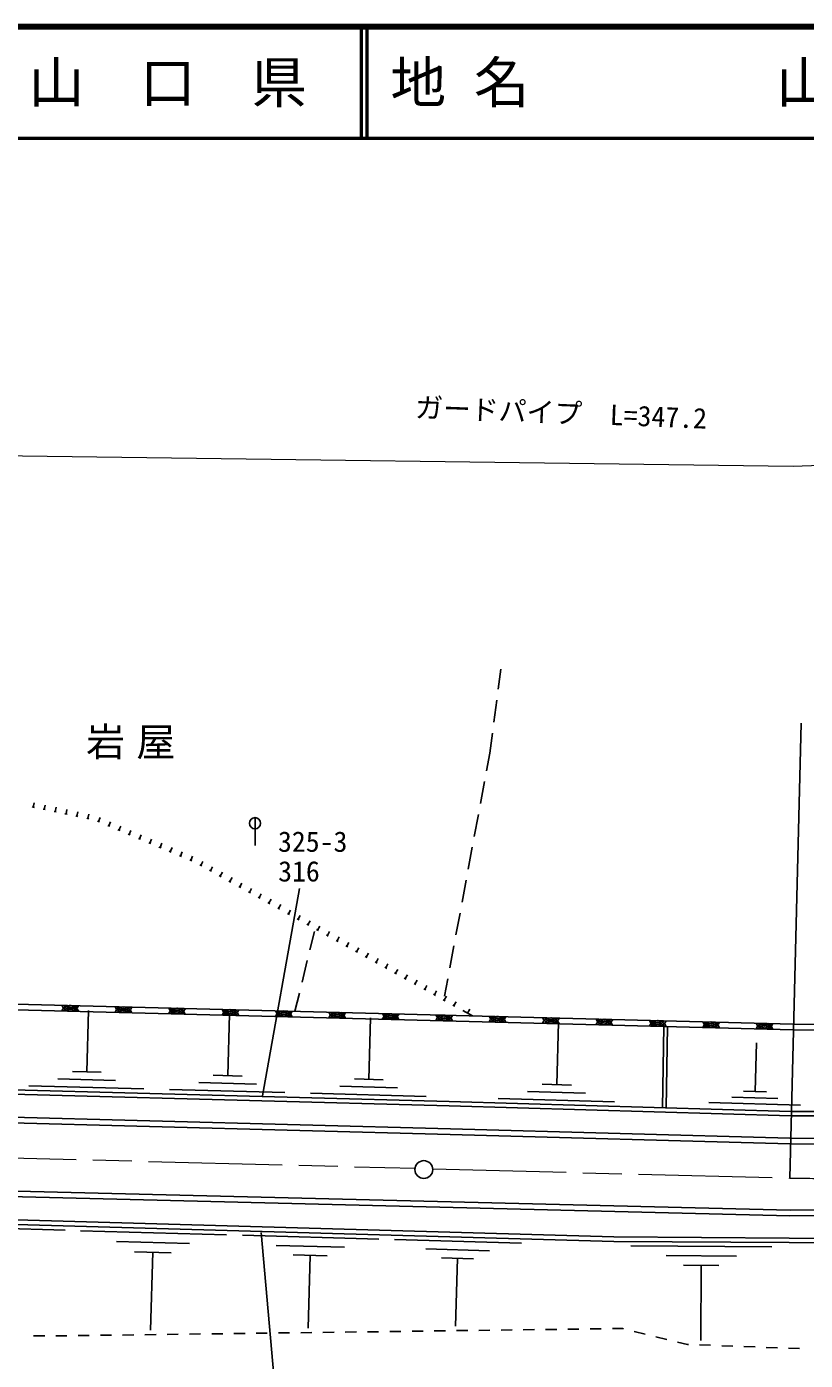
# Model space of a CAD drawing. Units: millimetres, scale not verified. Extents: x 40000 to 680000, y 20000 to 380000.
# Drawn here: x 337697 to 407651, y 260260 to 380000 of the extents above; entities that cross this region are included whole.
import ezdxf
from ezdxf.enums import TextEntityAlignment as Align

# ---------------------------------------------------------------- set-up
doc = ezdxf.new("R2010")
doc.units = ezdxf.units.MM
doc.header["$LTSCALE"] = 1000
doc.linetypes.add('CHAIN', pattern=[18.5, 12, -1.5, 3.5, -1.5])
for name, color, linetype, lineweight in [('M-BGD', 7, 'Continuous', 25), ('M-BMK', 2, 'CHAIN', 13), ('M-BMK-OTRS', 5, 'Continuous', 25), ('M-BMK-SRVR', 3, 'Continuous', 25), ('M-STR-HTXT', 7, 'Continuous', 13), ('M-STR-STRC', 7, 'Continuous', 25), ('M-STR-STRD', 7, 'Continuous', 25), ('M-TTL', 2, 'Continuous', 140), ('M-TTL-LINE', 7, 'Continuous', 50)]:
    doc.layers.add(name, color=color, linetype=linetype, lineweight=lineweight)
doc.layers.add('M-BMK-HTXT', color=7, linetype='Continuous')
doc.layers.add('M-TTL-TXT', color=7, linetype='Continuous')
doc.styles.add('ＭＳ ゴシック', font='')
doc.styles.get('ＭＳ ゴシック').set_extended_font_data('MS Gothic')

msp = doc.modelspace()

# ---------------------------------------------------------------- linework, layer by layer
at = {"layer": 'M-BGD'}
for p, q in [((380050, 320521), (380282, 322308)), ((379663, 317546), (379921, 319529)), ((379303, 314767), (379535, 316554)), ((379011, 313200), (379303, 314767)), ((378462, 310251), (378828, 312217)), ((338294, 309924), (338375, 310316)), ((338392, 309904), (338196, 309945)), ((339371, 309701), (339176, 309742)), ((339274, 309722), (339355, 310113)), ((340351, 309499), (340155, 309539)), ((340253, 309519), (340334, 309911)), ((341330, 309296), (341134, 309337)), ((341232, 309316), (341313, 309708)), ((342309, 309093), (342113, 309134)), ((342211, 309114), (342292, 309505)), ((343288, 308891), (343093, 308931)), ((343191, 308911), (343272, 309303)), ((344148, 308637), (344303, 309005)), ((377913, 307302), (378279, 309268)), ((344240, 308598), (344055, 308675)), ((345161, 308210), (344977, 308288)), ((345069, 308249), (345224, 308617)), ((346083, 307822), (345899, 307900)), ((345991, 307861), (346146, 308229)), ((346913, 307473), (347068, 307841)), ((347005, 307434), (346820, 307512)), ((347926, 307046), (347742, 307124)), ((347834, 307085), (347989, 307454)), ((348848, 306658), (348664, 306736)), ((348756, 306697), (348911, 307066)), ((349678, 306309), (349833, 306678)), ((349770, 306270), (349585, 306348)), ((350691, 305882), (350507, 305960)), ((350599, 305921), (350754, 306290)), ((351613, 305494), (351429, 305572)), ((351521, 305533), (351676, 305902)), ((352443, 305145), (352598, 305514)), ((377364, 304352), (377730, 306319)), ((352535, 305106), (352350, 305184)), ((353423, 304650), (353249, 304747)), ((353336, 304699), (353530, 305049)), ((354298, 304166), (354123, 304263)), ((354211, 304215), (354405, 304565)), ((355173, 303682), (354998, 303779)), ((355086, 303730), (355280, 304080)), ((356048, 303198), (355873, 303294)), ((355961, 303246), (356154, 303596)), ((356836, 302762), (357029, 303112)), ((376815, 301403), (377181, 303369)), ((356923, 302713), (356748, 302810)), ((357798, 302229), (357623, 302326)), ((357711, 302277), (357904, 302627)), ((358673, 301745), (358498, 301842)), ((358585, 301793), (358779, 302143)), ((359548, 301260), (359373, 301357)), ((359460, 301309), (359654, 301659)), ((360423, 300776), (360248, 300873)), ((360335, 300825), (360529, 301175)), ((361210, 300340), (361404, 300690)), ((361298, 300292), (361123, 300389)), ((362173, 299808), (361998, 299905)), ((362085, 299856), (362279, 300206)), ((363048, 299323), (362873, 299420)), ((362960, 299372), (363154, 299722)), ((376266, 298454), (376632, 300420)), ((363145, 297125), (363544, 298767)), ((363922, 298839), (363747, 298936)), ((363835, 298888), (364029, 299237)), ((364797, 298355), (364622, 298452)), ((364710, 298403), (364904, 298753)), ((365585, 297919), (365779, 298269)), ((365672, 297871), (365497, 297967)), ((366547, 297386), (366372, 297483)), ((366460, 297435), (366653, 297785)), ((367422, 296902), (367247, 296999)), ((367335, 296950), (367528, 297300)), ((375717, 295504), (376083, 297471)), ((362437, 294210), (362909, 296154)), ((368297, 296418), (368122, 296515)), ((368210, 296466), (368403, 296816)), ((369172, 295933), (368997, 296030)), ((369084, 295982), (369278, 296332)), ((369959, 295498), (370153, 295848)), ((370047, 295449), (369872, 295546)), ((370922, 294965), (370747, 295062)), ((370834, 295013), (371028, 295363)), ((371797, 294481), (371622, 294577)), ((371709, 294529), (371903, 294879)), ((372672, 293996), (372497, 294093)), ((372584, 294045), (372778, 294395)), ((373547, 293512), (373372, 293609)), ((373459, 293561), (373653, 293910)), ((374334, 293076), (374528, 293426)), ((375242, 292954), (375534, 294521)), ((361802, 291597), (362201, 293239)), ((374421, 293028), (374246, 293125)), ((375296, 292544), (375121, 292640)), ((375209, 292592), (375403, 292942)), ((376084, 292108), (376278, 292458)), ((343102, 286155), (343249, 291673)), ((355759, 285820), (355907, 291348)), ((368438, 285485), (368586, 291023)), ((376171, 292059), (375996, 292156)), ((377746, 291188), (376871, 291672)), ((377309, 291430), (377502, 291780)), ((385323, 285017), (385486, 290589)), ((394830, 282944), (394942, 290246)), ((395278, 290237), (395152, 282935)), ((403134, 284382), (403263, 288771)), ((344395, 286121), (341808, 286190)), ((345670, 285397), (340497, 285535)), ((358332, 285060), (353150, 285198)), ((357055, 285786), (354464, 285855)), ((369736, 285450), (367140, 285519)), ((386629, 284979), (384017, 285056)), ((348238, 284638), (337892, 284914)), ((360905, 284300), (350540, 284577)), ((373593, 283962), (363210, 284239)), ((371016, 284723), (365824, 284862)), ((387914, 284244), (382691, 284397)), ((405175, 283773), (401060, 283893)), ((404163, 284352), (402105, 284412)), ((390505, 283471), (380059, 283778)), ((407217, 283164), (398987, 283405)), ((327284, 272333), (341151, 271939)), ((342523, 271900), (355645, 271527)), ((345779, 270932), (352339, 270746)), ((357083, 271487), (369327, 271139)), ((370738, 271099), (382159, 270774)), ((347394, 270011), (350674, 269918)), ((349034, 269964), (348835, 262966)), ((360121, 270583), (366243, 270409)), ((361628, 269724), (364689, 269637)), ((363159, 269680), (362973, 263150)), ((373572, 270256), (379282, 270094)), ((374978, 269454), (377833, 269373)), ((376405, 269414), (376232, 263322)), ((391978, 270529), (404651, 270449)), ((395141, 269664), (401477, 269624)), ((396719, 268810), (399888, 268789)), ((398304, 268800), (398261, 262040)), ((339320, 262470), (338320, 262474)), ((340897, 262463), (340320, 262466)), ((341320, 262469), (340897, 262463)), ((343320, 262495), (342320, 262482)), ((345320, 262521), (344320, 262508)), ((347319, 262547), (346319, 262534)), ((349319, 262573), (348319, 262560)), ((351319, 262599), (350319, 262586)), ((353319, 262625), (352319, 262612)), ((355319, 262651), (354319, 262638)), ((357319, 262677), (356319, 262664)), ((359318, 262703), (358318, 262690)), ((361318, 262729), (360318, 262716)), ((363318, 262755), (362318, 262742)), ((365318, 262781), (364318, 262768)), ((367318, 262807), (366318, 262794)), ((369318, 262833), (368318, 262820)), ((371317, 262859), (370317, 262846)), ((373317, 262885), (372317, 262872)), ((375317, 262911), (374317, 262898)), ((377317, 262937), (376317, 262924)), ((379317, 262963), (378317, 262950)), ((381317, 262989), (380317, 262976)), ((383316, 263015), (382316, 263002)), ((385316, 263041), (384316, 263028)), ((387316, 263067), (386316, 263054)), ((389316, 263093), (388316, 263080)), ((391225, 263118), (390316, 263106)), ((391313, 263096), (391225, 263118)), ((393255, 262618), (392284, 262857)), ((395197, 262141), (394226, 262380)), ((397053, 261684), (396168, 261902)), ((397142, 261681), (397053, 261684)), ((399141, 261608), (398141, 261645)), ((401139, 261535), (400140, 261572)), ((403138, 261462), (402139, 261499)), ((405137, 261389), (404137, 261426)), ((407135, 261316), (406136, 261353))]:
    msp.add_line(p, q, dxfattribs=at)
for points in [[(217506, 323244), (215791, 321537), (214373, 319689), (213634, 318477), (212895, 316371), (212134, 312514), (209333, 295724), (209377, 293629), (210064, 291456), (211417, 289483), (212946, 288197), (214166, 287444), (215917, 287000), (286039, 285185), (321821, 284542), (375643, 283107), (406354, 282206), (426938, 282198), (441637, 282539), (464715, 283270), (481442, 283952), (501195, 285598), (571859, 291494)], [(217788, 322960), (216093, 321272), (214703, 319463), (213997, 318305), (213282, 316266), (212527, 312442), (209733, 295695), (209776, 293695), (210428, 291634), (211716, 289754), (213181, 288522), (214324, 287816), (215972, 287399), (286048, 285585), (321830, 284942), (375655, 283507), (406360, 282606), (426934, 282598), (441626, 282939), (464701, 283670), (481417, 284351), (501162, 285997), (571826, 291893)], [(439588, 290131), (422334, 289917), (406554, 289948), (219071, 294761)], [(219084, 295261), (406561, 290448), (422331, 290417), (439582, 290631)], [(74954, 279599), (94764, 278619), (107029, 278153), (136497, 277425), (164619, 276743), (205971, 275770), (241837, 274908), (273560, 274260), (390433, 270939), (406201, 270839), (433094, 270765), (455200, 271413), (477549, 272336)], [(74974, 279999), (94781, 279018), (107041, 278553), (136507, 277824), (164629, 277143), (205981, 276170), (241846, 275308), (273570, 274660), (390440, 271339), (406202, 271239), (433089, 271165), (455186, 271813), (477533, 272736)]]:
    msp.add_lwpolyline(points, dxfattribs=at)
for centre, radius, start, end in [((341595, 291303), 812, 21.14915, 155.90942), ((341621, 292428), 812, 201.14915, 335.90942), ((341595, 291303), 650, 27.26494, 149.79364), ((341621, 292428), 650, 207.26494, 329.79364), ((341595, 291303), 488, 38.39763, 138.66095), ((341621, 292428), 488, 218.39763, 318.66095), ((341595, 291303), 325, 72.58692, 104.47166), ((341621, 292428), 325, 252.58692, 284.47166), ((346393, 291180), 812, 21.14915, 155.90942), ((346419, 292304), 812, 201.14915, 335.90942), ((346393, 291180), 650, 27.26494, 149.79364), ((346419, 292304), 650, 207.26494, 329.79364), ((346393, 291180), 488, 38.39763, 138.66095), ((346419, 292304), 488, 218.39763, 318.66095), ((346393, 291180), 325, 72.58692, 104.47166), ((346419, 292304), 325, 252.58692, 284.47166), ((351192, 291057), 812, 21.14915, 155.90942), ((351218, 292181), 812, 201.14915, 335.90942), ((351192, 291057), 650, 27.26494, 149.79364), ((351218, 292181), 650, 207.26494, 329.79364), ((351192, 291057), 488, 38.39763, 138.66095), ((351218, 292181), 488, 218.39763, 318.66095), ((351192, 291057), 325, 72.58692, 104.47166), ((351218, 292181), 325, 252.58692, 284.47166), ((355990, 290933), 812, 21.14915, 155.90942), ((356016, 292058), 812, 201.14915, 335.90942), ((355990, 290933), 650, 27.26494, 149.79364), ((356016, 292058), 650, 207.26494, 329.79364), ((355990, 290933), 488, 38.39763, 138.66095), ((356016, 292058), 488, 218.39763, 318.66095), ((355990, 290933), 325, 72.58692, 104.47166), ((356016, 292058), 325, 252.58692, 284.47166), ((360789, 290810), 812, 21.14915, 155.90942), ((360815, 291935), 812, 201.14915, 335.90942), ((360789, 290810), 650, 27.26494, 149.79364), ((360815, 291935), 650, 207.26494, 329.79364), ((360789, 290810), 488, 38.39763, 138.66095), ((360815, 291935), 488, 218.39763, 318.66095), ((360789, 290810), 325, 72.58692, 104.47166), ((360815, 291935), 325, 252.58692, 284.47166), ((365587, 290687), 812, 21.14915, 155.90942), ((365613, 291812), 812, 201.14915, 335.90942), ((365587, 290687), 650, 27.26494, 149.79364), ((365613, 291812), 650, 207.26494, 329.79364), ((365587, 290687), 488, 38.39763, 138.66095), ((365613, 291812), 488, 218.39763, 318.66095), ((365587, 290687), 325, 72.58692, 104.47166), ((365613, 291812), 325, 252.58692, 284.47166), ((370385, 290564), 812, 21.14915, 155.90942), ((370411, 291688), 812, 201.14915, 335.90942), ((370385, 290564), 650, 27.26494, 149.79364), ((370411, 291688), 650, 207.26494, 329.79364), ((370385, 290564), 488, 38.39763, 138.66095), ((370411, 291688), 488, 218.39763, 318.66095), ((370411, 291688), 325, 252.58692, 284.47166), ((375184, 290441), 812, 21.14915, 155.90942), ((375210, 291565), 812, 201.14915, 335.90942), ((375184, 290441), 650, 27.26494, 149.79364), ((375210, 291565), 650, 207.26494, 329.79364), ((375210, 291565), 488, 218.39763, 318.66095), ((375210, 291565), 325, 252.58692, 284.47166), ((379982, 290317), 812, 21.14915, 155.90942), ((380008, 291442), 812, 201.14915, 335.90942), ((379982, 290317), 650, 27.26494, 149.79364), ((380008, 291442), 650, 207.26494, 329.79364), ((380008, 291442), 488, 218.39763, 318.66095), ((380008, 291442), 325, 252.58692, 284.47166), ((384781, 290194), 812, 21.14915, 155.90942), ((384807, 291319), 812, 201.14915, 335.90942), ((384807, 291319), 650, 207.26494, 329.79364), ((384807, 291319), 488, 218.39763, 318.66095), ((384807, 291319), 325, 252.58692, 284.47166), ((370385, 290564), 325, 72.58692, 104.47166), ((375184, 290441), 488, 38.39763, 138.66095), ((375184, 290441), 325, 72.58692, 104.47166), ((379982, 290317), 488, 38.39763, 138.66095), ((379982, 290317), 325, 72.58692, 104.47166), ((384781, 290194), 650, 27.26494, 149.79364), ((384781, 290194), 488, 38.39763, 138.66095), ((384781, 290194), 325, 72.58692, 104.47166), ((389579, 290071), 812, 21.14915, 155.90942), ((389605, 291196), 812, 201.14915, 335.90942), ((389579, 290071), 650, 27.26494, 149.79364), ((389605, 291196), 650, 207.26494, 329.79364), ((389579, 290071), 488, 38.39763, 138.66095), ((389605, 291196), 488, 218.39763, 318.66095), ((389579, 290071), 325, 72.58692, 104.47166), ((389605, 291196), 325, 252.58692, 284.47166), ((394378, 289948), 812, 21.14915, 155.90942), ((394403, 291072), 812, 201.14915, 335.90942), ((394378, 289948), 650, 27.26494, 149.79364), ((394403, 291072), 650, 207.26494, 329.79364), ((394378, 289948), 488, 38.39763, 138.66095), ((394403, 291072), 488, 218.39763, 318.66095), ((394378, 289948), 325, 72.58692, 104.47166), ((394403, 291072), 325, 252.58692, 284.47166), ((399176, 289825), 812, 21.14915, 155.90942), ((399202, 290949), 812, 201.14915, 335.90942), ((399176, 289825), 650, 27.26494, 149.79364), ((399202, 290949), 650, 207.26494, 329.79364), ((399176, 289825), 488, 38.39763, 138.66095), ((399202, 290949), 488, 218.39763, 318.66095), ((399176, 289825), 325, 72.58692, 104.47166), ((399202, 290949), 325, 252.58692, 284.47166), ((403974, 289701), 812, 21.14915, 155.90942), ((404000, 290826), 812, 201.14915, 335.90942), ((403974, 289701), 650, 27.26494, 149.79364), ((404000, 290826), 650, 207.26494, 329.79364), ((403974, 289701), 488, 38.39763, 138.66095), ((404000, 290826), 488, 218.39763, 318.66095), ((403974, 289701), 325, 72.58692, 104.47166), ((404000, 290826), 325, 252.58692, 284.47166)]:
    msp.add_arc(centre, radius, start, end, dxfattribs=at)
at = {"layer": 'M-BMK'}
for p, q in [((274676, 280031), (372588, 277500)), ((374177, 277458), (406250, 276629))]:
    msp.add_line(p, q, dxfattribs=at)
msp.add_arc((424021, 1347299), 1070817, 269.04911, 272.57871, dxfattribs=at)
at = {"layer": 'M-BMK-OTRS'}
msp.add_lwpolyline([(321707, 281978), (375746, 280547), (406255, 279692), (435364, 279671), (465066, 280718), (481693, 281509), (501440, 282855), (572090, 289044)], dxfattribs=at)
at = {"layer": 'M-BMK-SRVR'}
msp.add_line((406250, 276629), (407263, 317467), dxfattribs=at)
msp.add_circle((373380, 277388), 800, dxfattribs=at)
at = {"layer": 'M-STR-HTXT'}
msp.add_line((228773, 342934), (406570, 340554), dxfattribs=at)
msp.add_arc((350538, 2010457), 1670842, 271.92179, 277.31222, dxfattribs=at)
at = {"layer": 'M-STR-STRC'}
for p, q in [((358215, 308985), (358215, 306485)), ((358873, 284003), (362215, 302633)), ((358758, 271725), (360393, 253501))]:
    msp.add_line(p, q, dxfattribs=at)
msp.add_circle((358215, 308485), 500, dxfattribs=at)
at = {"layer": 'M-STR-STRD'}
for points in [[(209333, 295724), (208761, 292859), (208742, 291093), (209217, 289251), (210204, 287618), (211476, 286365), (212957, 285530), (214419, 285065), (217153, 284951), (242173, 284379), (286474, 283247), (321719, 282478), (375760, 281047), (406262, 280192), (435355, 280171), (465046, 281217), (481664, 282008), (501401, 283353), (572046, 289543)], [(74992, 282643), (107182, 281100), (135925, 280291), (164623, 279675), (205958, 278545), (241740, 277797), (406274, 273748), (433129, 273871), (457172, 274295), (465075, 274508), (482290, 275461), (502126, 276891), (572703, 282698)], [(74968, 282143), (107163, 280600), (135912, 279791), (164611, 279176), (205946, 278045), (241729, 277297), (406269, 273248), (433134, 273371), (457183, 273795), (465096, 274008), (482322, 274962), (502165, 276393), (572744, 282199)]]:
    msp.add_lwpolyline(points, dxfattribs=at)
at = {"layer": 'M-TTL'}
msp.add_line((680000, 380000), (40000, 380000), dxfattribs=at)
at = {"layer": 'M-TTL-LINE'}
for p, q in [((367750, 380000), (367750, 370000)), ((368250, 380000), (368250, 370000)), ((40000, 370000), (680000, 370000))]:
    msp.add_line(p, q, dxfattribs=at)

# ---------------------------------------------------------------- texts
at = {"layer": 'M-BMK-HTXT', "insert": (347552, 314215), "char_height": 2566, "attachment_point": 8, "style": 'ＭＳ ゴシック'}
msp.add_mtext('\\T1.29;岩屋', dxfattribs=at)
at = {"layer": 'M-STR-HTXT', "style": 'ＭＳ ゴシック'}
msp.add_text('ガードパイプ  L=347.2', height=1833, rotation=357.776, dxfattribs=at).set_placement((385653, 343865), align=Align.BOTTOM_CENTER)
at = {"layer": 'M-STR-STRC', "style": 'ＭＳ ゴシック'}
for s, p in [('325-3', (360275, 306832)), ('316', (360291, 304166))]:
    msp.add_text(s, height=1833, dxfattribs=at).set_placement(p, align=Align.MIDDLE_LEFT)
at = {"layer": 'M-TTL-TXT', "style": 'ＭＳ ゴシック'}
msp.add_text('山\u3000口\u3000県', height=3666, dxfattribs=at).set_placement((350375, 375000), align=Align.MIDDLE_CENTER)
for s, p in [('地 名', (370380, 375000)), ('山口市小郡上郷', (405024, 375000))]:
    msp.add_text(s, height=3666, dxfattribs=at).set_placement(p, align=Align.MIDDLE_LEFT)

doc.saveas('drawing.dxf')
